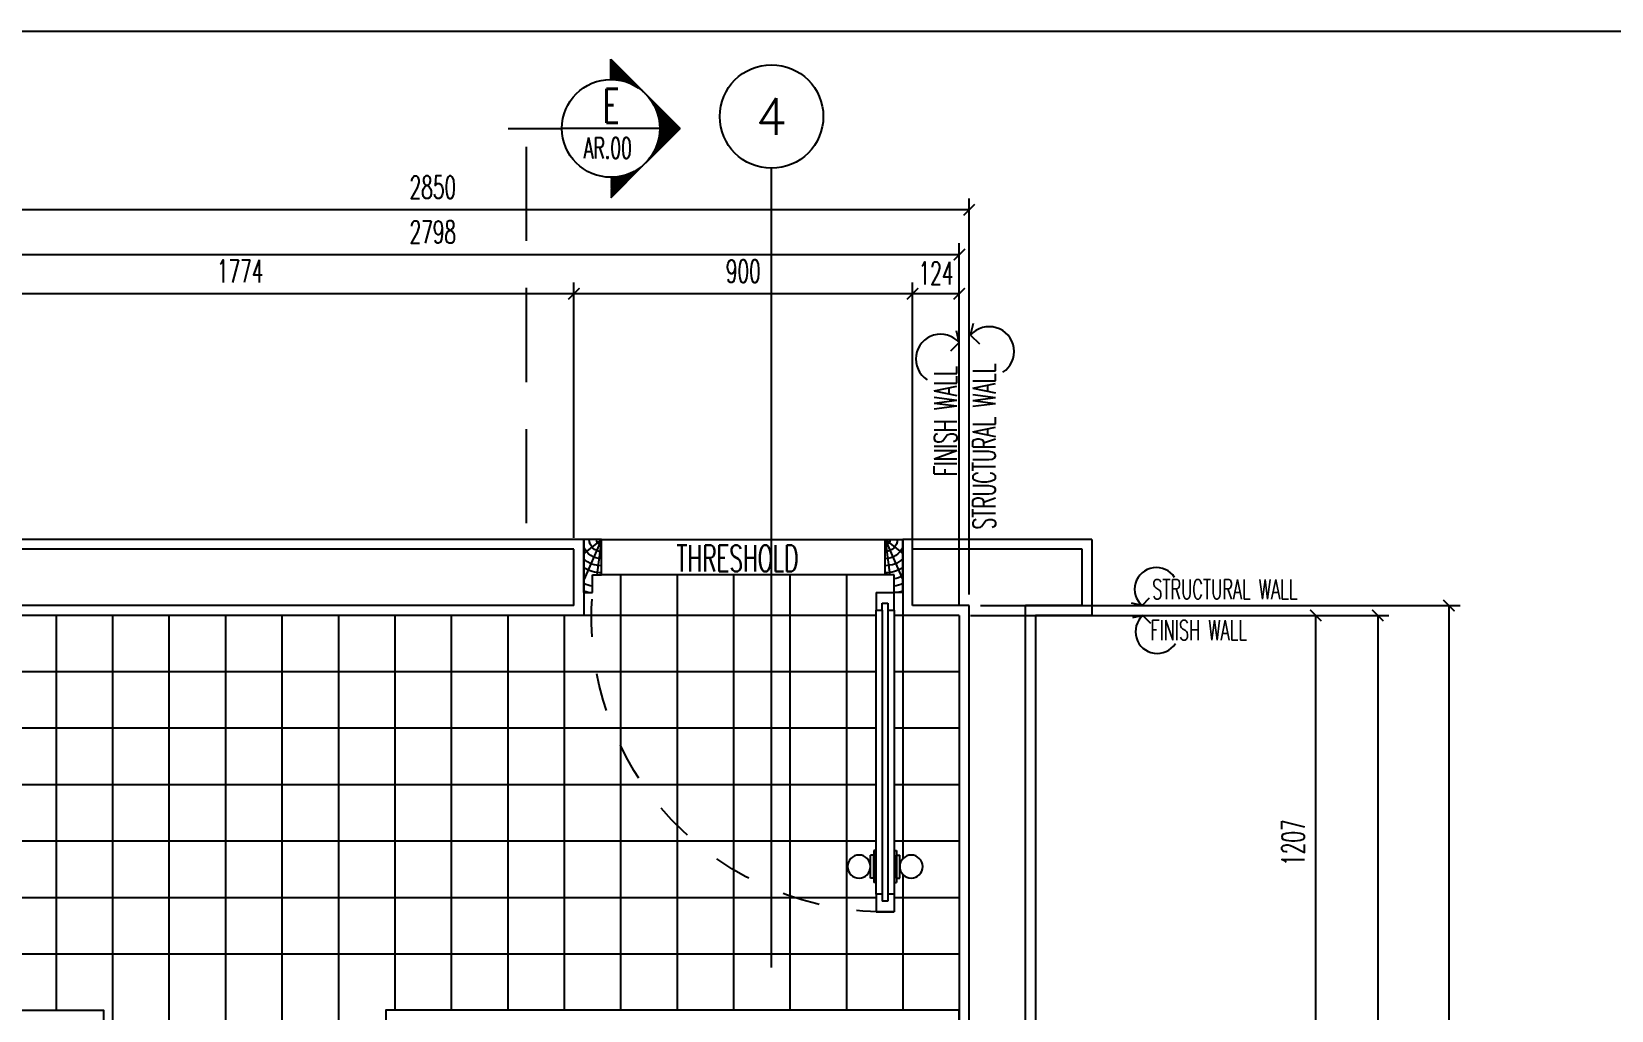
# Model space of a CAD drawing. Extents: x 417609.6 to 417638.5, y 43441 to 43460.9.
# Drawn here: x 417624.723 to 417628.92, y 43458.301 to 43460.902 of the extents above; entities that cross this region are included whole.
import ezdxf
from ezdxf.enums import TextEntityAlignment as Align

# ---------------------------------------------------------------- set-up
doc = ezdxf.new("R2010")
doc.units = 0
doc.header["$MEASUREMENT"] = 0
doc.header["$PDMODE"] = 3
doc.header["$PDSIZE"] = 0.1
doc.linetypes.add('CENTERX2', pattern=[4, 2.5, -0.5, 0.5, -0.5])
doc.linetypes.add('HIDDEN', pattern=[0.375, 0.25, -0.125])
doc.layers.get('0').update_dxf_attribs({"linetype": 'CONTINUOUS'})
doc.layers.get('DEFPOINTS').update_dxf_attribs({"linetype": 'CONTINUOUS'})
for name, color, linetype in [('2', 2, 'CONTINUOUS'), ('AX', 6, 'CONTINUOUS'), ('AX-CR', 2, 'CONTINUOUS'), ('AX-TXT', 4, 'CONTINUOUS'), ('AXES', 11, 'CENTERX2'), ('DIM', 4, 'CONTINUOUS'), ('DOOR', 4, 'CONTINUOUS'), ('ELEV-MARK', 6, 'CONTINUOUS'), ('Hatch', 11, 'CONTINUOUS'), ('PART', 9, 'CONTINUOUS'), ('Plaster', 7, 'CONTINUOUS'), ('Tile', 5, 'CONTINUOUS'), ('TITLE', 6, 'CONTINUOUS'), ('TXT', 2, 'CONTINUOUS'), ('WALL', 6, 'CONTINUOUS')]:
    doc.layers.add(name, color=color, linetype=linetype)
doc.styles.add('ROMANS', font='ROMANS.shx', dxfattribs={"width": 0.6})
doc.dimstyles.new('R50', dxfattribs={"dimscale": 0, "dimtxt": 0.06, "dimasz": 0.03, "dimexe": 0.03, "dimexo": 0.03, "dimgap": 0.03, "dimtad": 1, "dimdec": 0, "dimlfac": 1000, "dimzin": 13, "dimdsep": 46, "dimtxsty": 'ROMANS', "dimblk": 'ARCHTICK', "dimcen": 0.09, "dimclrd": 4, "dimclre": 4, "dimclrt": 2, "dimadec": 0, "dimazin": 0, "dimtfac": 1, "dimtdec": 0, "dimtofl": 0, "dimtmove": 2, "dimatfit": 3, "dimldrblk": 'CLOSEDBLANK', "dimfxl": 0, "dimtolj": 1, "dimtzin": 0, "dimarcsym": 0})

# ---------------------------------------------------------------- blocks, each defined once
blk = doc.blocks.new('DOOR90')
at = {"layer": 'DOOR', "color": 7, "linetype": 'ByBlock'}
for p, q in [((-150, 0), (0, 0)), ((-150, 0), (-150, -25)), ((0, -50), (-113.7, 0)), ((0, -50), (-40.1, 0)), ((0, -50), (0, 0)), ((-1000, -25), (-1050, -25)), ((-1050, -75), (-1050, -25)), ((-1050, -25), (-1050, -75)), ((-1000, -42), (-1020, -42)), ((-1020, -42), (-1020, -58)), ((-1000, -25), (-1000, -42)), ((-877.6, -17.8), (-967.6, -17.8)), ((-967.6, -25), (-967.6, -17.8)), ((-955, -8.8), (-890.2, -8.8)), ((-955, -17.8), (-955, -8.8)), ((-955, -17.8), (-890.2, -17.8)), ((-890.2, -17.8), (-890.2, -8.8)), ((-877.6, -25), (-877.6, -17.8)), ((-200, -25), (-150, -25)), ((-200, -42), (-200, -25)), ((-180, -42), (-200, -42)), ((-180, -58), (-180, -42)), ((-150, -25), (-100, -25)), ((-150, -75), (-150, -25)), ((-100, -25), (-100, -50)), ((0, -50), (-100, -36.6)), ((-1000, -75), (-1050, -75)), ((-1000, -58), (-1020, -58)), ((-1000, -58), (-1000, -75)), ((-967.6, -75), (-967.6, -82.2)), ((-877.6, -82.2), (-967.6, -82.2)), ((-955, -82.2), (-890.2, -82.2)), ((-955, -82.2), (-955, -91.2)), ((-890.2, -82.2), (-890.2, -91.2)), ((-877.6, -75), (-877.6, -82.2)), ((-200, -58), (-180, -58)), ((-200, -75), (-200, -58)), ((-150, -75), (-200, -75)), ((-100, -50), (0, -50)), ((-955, -91.2), (-890.2, -91.2)), ((-150, -875), (-100, -875)), ((-150, -900), (-150, -875)), ((0, -850), (-113.7, -900)), ((-100, -875), (-100, -850)), ((0, -850), (-100, -863.4)), ((-100, -850), (0, -850)), ((0, -850), (-40.1, -900)), ((0, -850), (0, -900)), ((-150, -900), (0, -900)), ((0, -900), (-150, -900))]:
    blk.add_line(p, q, dxfattribs=at)
at = {"layer": 'DOOR', "linetype": 'ByBlock'}
for p, q in [((-200, -25), (-1000, -25)), ((-200, -42), (-1000, -42)), ((-200, -58), (-1000, -58)), ((-1000, -75), (-200, -75))]:
    blk.add_line(p, q, dxfattribs=at)
at = {"layer": 'DOOR', "color": 7, "linetype": 'ByBlock'}
for centre in [(-922.6, 23.5), (-922.6, -123.5)]:
    blk.add_circle(centre, 32.4, dxfattribs=at)
for centre, radius, start, end in [((0, -50), 154.4, 161.1053, 166.2858), ((0, -50), 94.4, 148.0182, 180), ((0, -50), 134.4, 158.1598, 169.28), ((0, -50), 114.4, 154.0838, 167.3774), ((0, -50), 74.4, 137.7764, 180), ((0, -50), 54.4, 113.2074, 180), ((0, -50), 34.4, 90, 180), ((0, -50), 14.4, 90, 180), ((0, -850), 154.4, 193.7142, 198.8947), ((0, -850), 134.4, 190.72, 201.8402), ((0, -850), 94.4, 180, 211.9818), ((0, -850), 74.4, 180, 222.2236), ((0, -850), 54.4, 180, 246.7926), ((0, -850), 34.4, 180, 270), ((0, -850), 14.4, 180, 270)]:
    blk.add_arc(centre, radius, start, end, dxfattribs=at)
at = {"layer": 'DOOR', "linetype": 'HIDDEN', "ltscale": 0.5}
blk.add_arc((-222.2, -50), 828.2, 178.2701, 275.003, dxfattribs=at)
blk = doc.blocks.new('AXU')
at = {"layer": 'AX-CR'}
blk.add_circle((0, 350), 350, dxfattribs=at)
at = {"layer": 'AX-TXT', "style": 'ROMANS'}
blk.add_attdef('AX', text='', height=250, dxfattribs=at).set_placement((0, 350), align=Align.MIDDLE)
blk = doc.blocks.new('_ARCHTICK')
at = {"color": 0, "linetype": 'ByBlock', "const_width": 0.15}
blk.add_lwpolyline([(-0.5, -0.5), (0.5, 0.5)], dxfattribs=at)
blk = doc.blocks.new('*D75')
at = {"layer": 'DEFPOINTS', "color": 0}
for p in [(417627.1876, 43459.3504), (417628.1345, 43459.3504), (417627.4436, 43458.143)]:
    blk.add_point(p, dxfattribs=at)
at = {"layer": 'Hatch', "color": 4, "lineweight": -2}
for p, q in [((417627.2176, 43459.3504), (417628.1645, 43459.3504)), ((417628.1345, 43458.143), (417628.1345, 43459.3504)), ((417627.4736, 43458.143), (417628.1645, 43458.143))]:
    blk.add_line(p, q, dxfattribs=at)
at = {"layer": 'Hatch', "color": 4, "lineweight": -2, "xscale": 0.03, "yscale": 0.03, "zscale": 0.03}
for p, rotation in [((417628.1345, 43459.3504), 90), ((417628.1345, 43458.143), 270)]:
    blk.add_blockref('_ARCHTICK', p, dxfattribs=dict(at, rotation=rotation))
at = {"layer": 'Hatch', "color": 2, "insert": (417628.0745, 43458.7467), "char_height": 0.06, "attachment_point": 5, "rotation": 90, "style": 'ROMANS'}
blk.add_mtext('\\A1;1207', dxfattribs=at)
blk = doc.blocks.new('_ClosedBlank')
at = {"color": 0, "linetype": 'ByBlock', "lineweight": -2}
for p, q in [((-1, 0.17), (0, 0)), ((-1, 0.17), (-1, -0.17)), ((0, 0), (-1, -0.17))]:
    blk.add_line(p, q, dxfattribs=at)
blk = doc.blocks.new('*D76')
at = {"layer": 'DEFPOINTS', "color": 0}
for p in [(417627.1876, 43459.3504), (417627.1876, 43455.9024), (417628.2992, 43455.9024)]:
    blk.add_point(p, dxfattribs=at)
at = {"layer": 'Hatch', "color": 4, "lineweight": -2}
for p, q in [((417627.2176, 43459.3504), (417628.3292, 43459.3504)), ((417628.2992, 43459.3504), (417628.2992, 43455.9024)), ((417627.2176, 43455.9024), (417628.3292, 43455.9024))]:
    blk.add_line(p, q, dxfattribs=at)
at = {"layer": 'Hatch', "color": 4, "lineweight": -2, "xscale": 0.03, "yscale": 0.03, "zscale": 0.03}
for p, rotation in [((417628.2992, 43459.3504), 90), ((417628.2992, 43455.9024), 270)]:
    blk.add_blockref('_ARCHTICK', p, dxfattribs=dict(at, rotation=rotation))
at = {"layer": 'Hatch', "color": 2, "insert": (417628.2392, 43457.6264), "char_height": 0.06, "attachment_point": 5, "rotation": 90, "style": 'ROMANS'}
blk.add_mtext('\\A1;3448', dxfattribs=at)
blk = doc.blocks.new('*D77')
at = {"layer": 'DEFPOINTS', "color": 0}
for p in [(417627.2136, 43459.3764), (417627.2136, 43455.8764), (417628.4883, 43455.8764)]:
    blk.add_point(p, dxfattribs=at)
at = {"layer": 'Hatch', "color": 4, "lineweight": -2}
for p, q in [((417627.2436, 43459.3764), (417628.5183, 43459.3764)), ((417628.4883, 43459.3764), (417628.4883, 43455.8764)), ((417627.2436, 43455.8764), (417628.5183, 43455.8764))]:
    blk.add_line(p, q, dxfattribs=at)
at = {"layer": 'Hatch', "color": 4, "lineweight": -2, "xscale": 0.03, "yscale": 0.03, "zscale": 0.03}
for p, rotation in [((417628.4883, 43459.3764), 90), ((417628.4883, 43455.8764), 270)]:
    blk.add_blockref('_ARCHTICK', p, dxfattribs=dict(at, rotation=rotation))
at = {"layer": 'Hatch', "color": 2, "insert": (417628.4283, 43457.6264), "char_height": 0.06, "attachment_point": 5, "rotation": 90, "style": 'ROMANS'}
blk.add_mtext('\\A1;3500', dxfattribs=at)
blk = doc.blocks.new('*D90')
at = {"layer": 'DEFPOINTS', "color": 0}
for p in [(417627.0636, 43460.205), (417627.0636, 43459.3764), (417627.1876, 43459.3504)]:
    blk.add_point(p, dxfattribs=at)
at = {"layer": 'Hatch', "color": 4, "lineweight": -2}
for p, q in [((417627.0636, 43459.4064), (417627.0636, 43460.235)), ((417627.1876, 43459.3804), (417627.1876, 43460.235)), ((417627.1876, 43460.205), (417627.0636, 43460.205))]:
    blk.add_line(p, q, dxfattribs=at)
at = {"layer": 'Hatch', "color": 4, "lineweight": -2, "xscale": 0.03, "yscale": 0.03, "zscale": 0.03, "rotation": 180}
blk.add_blockref('_ARCHTICK', (417627.0636, 43460.205), dxfattribs=at)
at = {"layer": 'Hatch', "color": 4, "lineweight": -2, "xscale": 0.03, "yscale": 0.03, "zscale": 0.03}
blk.add_blockref('_ARCHTICK', (417627.1876, 43460.205), dxfattribs=at)
at = {"layer": 'Hatch', "color": 2, "insert": (417627.1256, 43460.2599), "char_height": 0.06, "attachment_point": 5, "style": 'ROMANS'}
blk.add_mtext('\\A1;124', dxfattribs=at)
blk = doc.blocks.new('*D91')
at = {"layer": 'DEFPOINTS', "color": 0}
for p in [(417626.1636, 43460.205), (417626.1636, 43459.5264), (417627.0636, 43459.3764)]:
    blk.add_point(p, dxfattribs=at)
at = {"layer": 'Hatch', "color": 4, "lineweight": -2}
for p, q in [((417626.1636, 43459.5564), (417626.1636, 43460.235)), ((417627.0636, 43459.4064), (417627.0636, 43460.235)), ((417627.0636, 43460.205), (417626.1636, 43460.205))]:
    blk.add_line(p, q, dxfattribs=at)
at = {"layer": 'Hatch', "color": 4, "lineweight": -2, "xscale": 0.03, "yscale": 0.03, "zscale": 0.03, "rotation": 180}
blk.add_blockref('_ARCHTICK', (417626.1636, 43460.205), dxfattribs=at)
at = {"layer": 'Hatch', "color": 4, "lineweight": -2, "xscale": 0.03, "yscale": 0.03, "zscale": 0.03}
blk.add_blockref('_ARCHTICK', (417627.0636, 43460.205), dxfattribs=at)
at = {"layer": 'Hatch', "color": 2, "insert": (417626.6136, 43460.265), "char_height": 0.06, "attachment_point": 5, "style": 'ROMANS'}
blk.add_mtext('\\A1;900', dxfattribs=at)
blk = doc.blocks.new('*D92')
at = {"layer": 'DEFPOINTS', "color": 0}
for p in [(417624.3896, 43460.205), (417626.1636, 43459.5264), (417624.3896, 43459.3504)]:
    blk.add_point(p, dxfattribs=at)
at = {"layer": 'Hatch', "color": 4, "lineweight": -2}
for p, q in [((417624.3896, 43459.3804), (417624.3896, 43460.235)), ((417626.1636, 43459.5564), (417626.1636, 43460.235)), ((417626.1636, 43460.205), (417624.3896, 43460.205))]:
    blk.add_line(p, q, dxfattribs=at)
at = {"layer": 'Hatch', "color": 4, "lineweight": -2, "xscale": 0.03, "yscale": 0.03, "zscale": 0.03, "rotation": 180}
blk.add_blockref('_ARCHTICK', (417624.3896, 43460.205), dxfattribs=at)
at = {"layer": 'Hatch', "color": 4, "lineweight": -2, "xscale": 0.03, "yscale": 0.03, "zscale": 0.03}
blk.add_blockref('_ARCHTICK', (417626.1636, 43460.205), dxfattribs=at)
at = {"layer": 'Hatch', "color": 2, "insert": (417625.2766, 43460.265), "char_height": 0.06, "attachment_point": 5, "style": 'ROMANS'}
blk.add_mtext('\\A1;1774', dxfattribs=at)
blk = doc.blocks.new('*D93')
at = {"layer": 'DEFPOINTS', "color": 0}
for p in [(417627.1876, 43460.3091), (417624.3896, 43459.3504), (417627.1876, 43459.3504)]:
    blk.add_point(p, dxfattribs=at)
at = {"layer": 'Hatch', "color": 4, "lineweight": -2}
for p, q in [((417624.3896, 43459.3804), (417624.3896, 43460.3391)), ((417624.3896, 43460.3091), (417627.1876, 43460.3091)), ((417627.1876, 43459.3804), (417627.1876, 43460.3391))]:
    blk.add_line(p, q, dxfattribs=at)
at = {"layer": 'Hatch', "color": 4, "lineweight": -2, "xscale": 0.03, "yscale": 0.03, "zscale": 0.03, "rotation": 180}
blk.add_blockref('_ARCHTICK', (417624.3896, 43460.3091), dxfattribs=at)
at = {"layer": 'Hatch', "color": 4, "lineweight": -2, "xscale": 0.03, "yscale": 0.03, "zscale": 0.03}
blk.add_blockref('_ARCHTICK', (417627.1876, 43460.3091), dxfattribs=at)
at = {"layer": 'Hatch', "color": 2, "insert": (417625.7886, 43460.3691), "char_height": 0.06, "attachment_point": 5, "style": 'ROMANS'}
blk.add_mtext('\\A1;2798', dxfattribs=at)
blk = doc.blocks.new('*D94')
at = {"layer": 'DEFPOINTS', "color": 0}
for p in [(417624.3636, 43460.4281), (417624.3636, 43459.3764), (417627.2136, 43459.3764)]:
    blk.add_point(p, dxfattribs=at)
at = {"layer": 'Hatch', "color": 4, "lineweight": -2}
for p, q in [((417624.3636, 43459.4064), (417624.3636, 43460.4581)), ((417627.2136, 43459.4064), (417627.2136, 43460.4581)), ((417627.2136, 43460.4281), (417624.3636, 43460.4281))]:
    blk.add_line(p, q, dxfattribs=at)
at = {"layer": 'Hatch', "color": 4, "lineweight": -2, "xscale": 0.03, "yscale": 0.03, "zscale": 0.03, "rotation": 180}
blk.add_blockref('_ARCHTICK', (417624.3636, 43460.4281), dxfattribs=at)
at = {"layer": 'Hatch', "color": 4, "lineweight": -2, "xscale": 0.03, "yscale": 0.03, "zscale": 0.03}
blk.add_blockref('_ARCHTICK', (417627.2136, 43460.4281), dxfattribs=at)
at = {"layer": 'Hatch', "color": 2, "insert": (417625.7886, 43460.4881), "char_height": 0.06, "attachment_point": 5, "style": 'ROMANS'}
blk.add_mtext('\\A1;2850', dxfattribs=at)
blk = doc.blocks.new('*X37')
at = {"color": 0}
for p, q in [((14608, 7877), (14819, 8088)), ((14625, 7890), (14821, 8086)), ((14637, 7899), (14823, 8084)), ((14647, 7905), (14825, 8082)), ((14656, 7910), (14826, 8081)), ((14664, 7915), (14828, 8079)), ((14671, 7919), (14830, 8077)), ((14678, 7922), (14832, 8075)), ((14685, 7925), (14833, 8073)), ((14691, 7928), (14835, 8072)), ((14697, 7930), (14837, 8070)), ((14703, 7933), (14839, 8068)), ((14709, 7935), (14841, 8066)), ((14714, 7937), (14842, 8065)), ((14719, 7938), (14844, 8063)), ((14725, 7940), (14846, 8061)), ((14730, 7941), (14848, 8059)), ((14734, 7943), (14849, 8058)), ((14739, 7944), (14851, 8056)), ((14744, 7945), (14853, 8054)), ((14749, 7946), (14855, 8052)), ((14753, 7947), (14856, 8051)), ((14757, 7948), (14858, 8049)), ((14762, 7949), (14860, 8047)), ((14766, 7950), (14862, 8045)), ((14770, 7950), (14863, 8043)), ((14774, 7951), (14865, 8042)), ((14778, 7951), (14867, 8040)), ((14782, 7952), (14869, 8038)), ((14786, 7952), (14871, 8036)), ((14790, 7953), (14872, 8035)), ((14794, 7953), (14874, 8033)), ((14798, 7953), (14876, 8031)), ((14802, 7953), (14878, 8029)), ((14805, 7954), (14879, 8028)), ((14809, 7954), (14881, 8026)), ((14813, 7954), (14883, 8024)), ((14816, 7954), (14885, 8022)), ((14820, 7954), (14886, 8020)), ((14823, 7954), (14888, 8019)), ((14827, 7954), (14890, 8017)), ((14830, 7954), (14892, 8015)), ((14834, 7953), (14894, 8013)), ((14837, 7953), (14895, 8012)), ((14840, 7953), (14897, 8010)), ((14844, 7953), (14899, 8008)), ((14847, 7953), (14901, 8006)), ((14850, 7952), (14902, 8005)), ((14853, 7952), (14904, 8003)), ((14856, 7952), (14906, 8001)), ((14860, 7951), (14908, 7999)), ((14863, 7951), (14909, 7997)), ((14866, 7950), (14911, 7996)), ((14869, 7950), (14913, 7994)), ((14872, 7949), (14915, 7992)), ((14875, 7949), (14917, 7990)), ((14878, 7948), (14918, 7989)), ((14881, 7948), (14920, 7987)), ((14884, 7947), (14922, 7985)), ((14887, 7947), (14924, 7983)), ((14890, 7946), (14925, 7982)), ((14893, 7945), (14927, 7980)), ((14895, 7945), (14929, 7978)), ((14898, 7944), (14931, 7976)), ((14901, 7943), (14932, 7974)), ((14904, 7942), (14934, 7973)), ((14907, 7942), (14936, 7971)), ((14909, 7941), (14938, 7969)), ((14912, 7940), (14939, 7967)), ((14915, 7939), (14941, 7966)), ((14917, 7938), (14943, 7964)), ((14920, 7937), (14945, 7962)), ((14923, 7937), (14947, 7960)), ((14925, 7936), (14948, 7959)), ((14928, 7935), (14950, 7957)), ((14931, 7934), (14952, 7955)), ((14933, 7933), (14954, 7953)), ((14936, 7932), (14955, 7952)), ((14938, 7931), (14957, 7950)), ((14941, 7930), (14959, 7948)), ((14943, 7929), (14961, 7946)), ((14946, 7928), (14962, 7944)), ((14948, 7927), (14964, 7943)), ((14951, 7926), (14966, 7941)), ((14953, 7925), (14968, 7939)), ((14956, 7923), (14970, 7937)), ((14958, 7922), (14971, 7936)), ((14960, 7921), (14973, 7934)), ((14963, 7920), (14975, 7932)), ((14965, 7919), (14977, 7930)), ((14967, 7918), (14978, 7929)), ((14970, 7916), (14980, 7927)), ((14972, 7915), (14982, 7925)), ((14974, 7914), (14984, 7923)), ((14977, 7913), (14985, 7921)), ((14979, 7911), (14987, 7920)), ((14981, 7910), (14989, 7918)), ((14983, 7909), (14991, 7916)), ((14986, 7908), (14993, 7914)), ((14988, 7906), (14994, 7913)), ((14990, 7905), (14996, 7911)), ((14992, 7903), (14998, 7909)), ((14994, 7902), (15000, 7907)), ((14997, 7901), (15001, 7906)), ((14999, 7899), (15003, 7904)), ((15001, 7898), (15005, 7902)), ((15003, 7896), (15007, 7900)), ((15005, 7895), (15008, 7898)), ((15007, 7894), (15010, 7897)), ((15009, 7892), (15012, 7895)), ((15011, 7891), (15014, 7893)), ((15013, 7889), (15016, 7891)), ((15015, 7888), (15017, 7890)), ((15017, 7886), (15019, 7888)), ((15019, 7884), (15021, 7886)), ((15021, 7883), (15023, 7884)), ((15023, 7881), (15024, 7883)), ((15025, 7880), (15026, 7881)), ((15027, 7878), (15028, 7879)), ((15029, 7877), (15030, 7877)), ((15031, 7875), (15031, 7875)), ((15033, 7873), (15033, 7874)), ((15035, 7872), (15035, 7872)), ((14360, 7629), (14571, 7839)), ((14364, 7629), (14557, 7822)), ((14368, 7629), (14549, 7810)), ((14371, 7629), (14542, 7800)), ((14375, 7629), (14537, 7791)), ((14378, 7629), (14533, 7783)), ((14382, 7629), (14529, 7776)), ((14385, 7629), (14525, 7769)), ((15036, 7870), (15037, 7870)), ((15038, 7868), (15038, 7868)), ((15040, 7867), (15040, 7867)), ((15042, 7865), (15042, 7865)), ((15044, 7863), (15044, 7863)), ((15046, 7861), (15046, 7861)), ((15047, 7860), (15047, 7860)), ((15051, 7856), (15051, 7856)), ((15053, 7854), (15053, 7854)), ((15054, 7852), (15054, 7853)), ((15056, 7851), (15056, 7851)), ((15058, 7849), (15058, 7849)), ((15059, 7847), (15060, 7847)), ((15061, 7845), (15061, 7845)), ((15063, 7843), (15063, 7844)), ((15064, 7841), (15065, 7842)), ((15066, 7839), (15067, 7840)), ((15068, 7837), (15069, 7838)), ((15069, 7836), (15070, 7837)), ((15071, 7834), (15072, 7835)), ((15072, 7832), (15074, 7833)), ((15074, 7830), (15076, 7831)), ((15076, 7828), (15077, 7830)), ((15077, 7826), (15079, 7828)), ((15079, 7824), (15081, 7826)), ((15080, 7822), (15083, 7824)), ((15082, 7820), (15084, 7822)), ((15083, 7818), (15086, 7821)), ((15085, 7815), (15088, 7819)), ((15086, 7813), (15090, 7817)), ((15087, 7811), (15092, 7815)), ((15089, 7809), (15093, 7814)), ((15090, 7807), (15095, 7812)), ((15092, 7805), (15097, 7810)), ((15093, 7803), (15099, 7808)), ((15094, 7801), (15100, 7807)), ((15096, 7798), (15102, 7805)), ((15097, 7796), (15104, 7803)), ((15098, 7794), (15106, 7801)), ((15100, 7792), (15107, 7799)), ((15101, 7790), (15109, 7798)), ((15102, 7787), (15111, 7796)), ((15104, 7785), (15113, 7794)), ((15105, 7783), (15115, 7792)), ((15106, 7780), (15116, 7791)), ((15107, 7778), (15118, 7789)), ((15108, 7776), (15120, 7787)), ((15110, 7773), (15122, 7785)), ((15111, 7771), (15123, 7784)), ((15112, 7769), (15125, 7782)), ((15113, 7766), (15127, 7780)), ((15114, 7764), (15129, 7778)), ((15115, 7761), (15130, 7777)), ((15116, 7759), (15132, 7775)), ((15117, 7756), (15134, 7773)), ((15118, 7754), (15136, 7771)), ((15119, 7751), (15137, 7769)), ((15121, 7749), (15139, 7768)), ((15122, 7746), (15141, 7766)), ((14389, 7629), (14522, 7762)), ((14392, 7629), (14519, 7756)), ((14396, 7629), (14517, 7750)), ((14399, 7629), (14515, 7744)), ((14403, 7629), (14513, 7739)), ((14406, 7629), (14511, 7733)), ((14410, 7629), (14509, 7728)), ((14413, 7629), (14507, 7723)), ((14417, 7629), (14506, 7718)), ((14421, 7629), (14505, 7713)), ((14424, 7629), (14503, 7708)), ((14428, 7629), (14502, 7703)), ((14431, 7629), (14501, 7699)), ((14435, 7629), (14500, 7694)), ((14438, 7629), (14499, 7690)), ((14442, 7629), (14499, 7686)), ((14445, 7629), (14498, 7681)), ((14449, 7629), (14497, 7677)), ((14452, 7629), (14497, 7673)), ((14456, 7629), (14496, 7669)), ((14459, 7629), (14496, 7665)), ((14463, 7629), (14495, 7661)), ((15122, 7744), (15143, 7764)), ((15123, 7741), (15145, 7762)), ((15124, 7739), (15146, 7761)), ((15125, 7736), (15148, 7759)), ((15126, 7733), (15150, 7757)), ((15127, 7731), (15152, 7755)), ((15128, 7728), (15153, 7754)), ((15129, 7725), (15155, 7752)), ((15130, 7723), (15157, 7750)), ((15130, 7720), (15159, 7748)), ((15131, 7717), (15160, 7746)), ((15132, 7714), (15162, 7745)), ((15133, 7712), (15164, 7743)), ((15133, 7709), (15166, 7741)), ((15134, 7706), (15168, 7739)), ((15135, 7703), (15169, 7738)), ((15136, 7700), (15171, 7736)), ((15136, 7697), (15173, 7734)), ((15137, 7695), (15175, 7732)), ((15137, 7692), (15176, 7731)), ((15138, 7689), (15178, 7729)), ((15139, 7686), (15180, 7727)), ((15139, 7683), (15182, 7725)), ((15140, 7680), (15183, 7723)), ((15140, 7676), (15185, 7722)), ((15140, 7673), (15187, 7720)), ((15141, 7670), (15189, 7718)), ((15141, 7667), (15191, 7716)), ((15142, 7664), (15192, 7715)), ((15142, 7661), (15194, 7713)), ((15142, 7658), (15196, 7711)), ((15143, 7654), (15198, 7709)), ((15143, 7651), (15199, 7708)), ((15143, 7648), (15201, 7706)), ((15143, 7644), (15203, 7704)), ((15143, 7641), (15205, 7702)), ((15143, 7637), (15206, 7700)), ((15143, 7634), (15208, 7699)), ((15144, 7631), (15210, 7697)), ((15145, 7629), (15212, 7695)), ((15149, 7629), (15214, 7693)), ((15152, 7629), (15215, 7692)), ((15156, 7629), (15217, 7690)), ((15159, 7629), (15219, 7688)), ((15163, 7629), (15221, 7686)), ((15167, 7629), (15222, 7685)), ((15170, 7629), (15224, 7683)), ((15174, 7629), (15226, 7681)), ((15177, 7629), (15228, 7679)), ((15181, 7629), (15229, 7678)), ((15184, 7629), (15231, 7676)), ((15188, 7629), (15233, 7674)), ((15191, 7629), (15235, 7672)), ((15195, 7629), (15236, 7670)), ((15198, 7629), (15238, 7669)), ((15202, 7629), (15240, 7667)), ((15205, 7629), (15242, 7665)), ((15209, 7629), (15244, 7663)), ((15212, 7629), (15245, 7662)), ((14466, 7629), (14495, 7657)), ((14470, 7629), (14494, 7653)), ((14474, 7629), (14494, 7649)), ((14477, 7629), (14494, 7646)), ((14481, 7629), (14494, 7642)), ((14484, 7629), (14494, 7638)), ((14488, 7629), (14494, 7635)), ((14491, 7629), (14494, 7631)), ((15216, 7629), (15247, 7660)), ((15220, 7629), (15249, 7658)), ((15223, 7629), (15251, 7656)), ((15227, 7629), (15252, 7655)), ((15230, 7629), (15254, 7653)), ((15234, 7629), (15256, 7651)), ((15237, 7629), (15258, 7649)), ((15241, 7629), (15259, 7647)), ((15244, 7629), (15261, 7646)), ((15248, 7629), (15263, 7644)), ((15251, 7629), (15265, 7642)), ((15255, 7629), (15267, 7640)), ((15258, 7629), (15268, 7639)), ((15262, 7629), (15270, 7637)), ((15266, 7629), (15272, 7635)), ((15269, 7629), (15274, 7633)), ((15273, 7629), (15275, 7632)), ((15276, 7629), (15277, 7630))]:
    blk.add_line(p, q, dxfattribs=at)
blk = doc.blocks.new('STTRUC.WALL')
at = {"layer": 'DIM'}
blk.add_arc((-0.0435, -0.0496), 0.066, 213.1771, 48.7793, dxfattribs=at)
at = {"layer": 'WALL'}
for q in [(-0.0228, -0.0234), (0.0318, -0.0075)]:
    blk.add_line((0, 0), q, dxfattribs=at)
at = {"layer": 'TXT', "style": 'ROMANS', "width": 0.6}
blk.add_text('STRUCTURAL WALL', height=0.06, dxfattribs=at).set_placement((-0.516, -0.066))
blk = doc.blocks.new('FINISH.WALL')
at = {"layer": 'DIM'}
blk.add_arc((-0.0435, 0.0496), 0.066, 311.2207, 146.8229, dxfattribs=at)
at = {"layer": 'WALL'}
for q in [(-0.0228, 0.0234), (0.0318, 0.0075)]:
    blk.add_line((0, 0), q, dxfattribs=at)
at = {"layer": 'TXT', "style": 'ROMANS', "width": 0.6}
blk.add_text('FINISH WALL', height=0.06, dxfattribs=at).set_placement((-0.3548, 0.0066))
blk = doc.blocks.new('STRUC.W')
at = {"layer": 'DIM'}
blk.add_arc((0.0435, 0.0496), 0.066, 33.1771, 228.7793, dxfattribs=at)
at = {"layer": 'WALL'}
for q in [(-0.0318, 0.0075), (0.0228, 0.0234)]:
    blk.add_line((0, 0), q, dxfattribs=at)
at = {"layer": 'TXT', "style": 'ROMANS', "width": 0.6}
blk.add_text('STRUCTURAL WALL', height=0.06, dxfattribs=at).set_placement((0.0308, 0.0198))
blk = doc.blocks.new('FINISH.W')
at = {"layer": 'DIM'}
blk.add_arc((0.0435, -0.0496), 0.066, 131.2207, 326.8229, dxfattribs=at)
at = {"layer": 'WALL'}
for q in [(-0.0318, -0.0075), (0.0228, -0.0234)]:
    blk.add_line((0, 0), q, dxfattribs=at)
at = {"layer": 'TXT', "style": 'ROMANS', "width": 0.6}
blk.add_text('FINISH WALL', height=0.06, dxfattribs=at).set_placement((0.0232, -0.0748))

msp = doc.modelspace()

# ---------------------------------------------------------------- linework, layer by layer
at = {"layer": '2'}
for p, q in [((417626.2367, 43459.5524), (417626.9905, 43459.5524)), ((417626.9905, 43459.4582), (417626.2367, 43459.4582))]:
    msp.add_line(p, q, dxfattribs=at)
at = {"layer": 'AXES'}
msp.add_line((417626.6886, 43454.4152), (417626.6886, 43460.5385), dxfattribs=at)
at = {"layer": 'ELEV-MARK', "color": 6}
for p, q in [((417626.2618, 43460.8284), (417626.4456, 43460.6445)), ((417626.2618, 43460.7745), (417626.2618, 43460.8284)), ((417626.3918, 43460.6445), (417626.1318, 43460.6445)), ((417626.2618, 43460.4607), (417626.4456, 43460.6445))]:
    msp.add_line(p, q, dxfattribs=at)
at = {"layer": 'ELEV-MARK', "color": 6, "linetype": 'HIDDEN'}
for p, q in [((417626.0372, 43459.5954), (417626.0372, 43460.713)), ((417625.9884, 43460.6445), (417626.1318, 43460.6445))]:
    msp.add_line(p, q, dxfattribs=at)
at = {"layer": 'ELEV-MARK', "color": 6}
msp.add_circle((417626.2618, 43460.6445), 0.13, dxfattribs=at)
at = {"layer": 'PART'}
for p, q in [((417624.9136, 43458.3014), (417624.9136, 43458.2514)), ((417625.6636, 43458.3014), (417625.6636, 43457.8514))]:
    msp.add_line(p, q, dxfattribs=at)
for points in [[(417624.3896, 43458.3014), (417624.9136, 43458.3014), (417624.9136, 43458.2514), (417624.3896, 43458.2514)], [(417625.6636, 43457.8514), (417625.7136, 43457.8514), (417625.7136, 43458.2524), (417627.1876, 43458.2524), (417627.1876, 43458.3014), (417625.6636, 43458.3014)]]:
    msp.add_lwpolyline(points, close=True, dxfattribs=at)
at = {"layer": 'Plaster'}
for p, q in [((417626.1896, 43459.5524), (417624.1876, 43459.5524)), ((417626.1896, 43459.5524), (417626.1896, 43459.3504)), ((417627.5396, 43459.5524), (417627.0376, 43459.5524)), ((417627.0376, 43459.5524), (417627.0376, 43459.3504)), ((417627.5396, 43459.5524), (417627.5396, 43459.3504)), ((417626.1896, 43459.3504), (417624.3896, 43459.3504)), ((417627.0376, 43459.3504), (417627.014, 43459.3504)), ((417627.1876, 43459.3504), (417627.0376, 43459.3504)), ((417627.1876, 43459.3504), (417627.1876, 43455.9024)), ((417627.5396, 43459.3504), (417627.3896, 43459.3504)), ((417627.3896, 43459.3504), (417627.3896, 43455.9024))]:
    msp.add_line(p, q, dxfattribs=at)
at = {"layer": 'Tile'}
for p, q in [((417626.2876, 43459.4582), (417626.2876, 43458.3014)), ((417626.4376, 43459.4582), (417626.4376, 43458.3014)), ((417626.5876, 43459.4582), (417626.5876, 43458.3014)), ((417626.7376, 43459.4582), (417626.7376, 43458.3014)), ((417626.8876, 43459.4582), (417626.8876, 43458.3014)), ((417624.7876, 43459.3504), (417624.7876, 43458.3014)), ((417624.9376, 43459.3504), (417624.9376, 43458.0004)), ((417625.0876, 43459.3504), (417625.0876, 43455.9024)), ((417625.2376, 43459.3504), (417625.2376, 43455.9024)), ((417625.3876, 43459.3504), (417625.3876, 43455.9024)), ((417625.5376, 43459.3504), (417625.5376, 43455.9024)), ((417625.6876, 43459.3504), (417625.6876, 43458.3014)), ((417625.8376, 43459.3504), (417625.8376, 43458.3014)), ((417625.9876, 43459.3504), (417625.9876, 43458.3014)), ((417626.1376, 43459.3504), (417626.1376, 43458.3014)), ((417626.9669, 43459.3504), (417626.1896, 43459.3504)), ((417627.0376, 43459.3504), (417627.0376, 43458.7041)), ((417626.9669, 43459.2004), (417624.3896, 43459.2004)), ((417627.1876, 43459.2004), (417627.014, 43459.2004)), ((417626.9669, 43459.0504), (417624.3896, 43459.0504)), ((417627.1876, 43459.0504), (417627.014, 43459.0504)), ((417626.9669, 43458.9004), (417624.3896, 43458.9004)), ((417627.1876, 43458.9004), (417627.014, 43458.9004)), ((417626.9669, 43458.7504), (417624.3896, 43458.7504)), ((417627.1876, 43458.7504), (417627.014, 43458.7504)), ((417627.0376, 43458.6621), (417627.0376, 43458.3014)), ((417626.9669, 43458.6004), (417624.3896, 43458.6004)), ((417627.1876, 43458.6004), (417627.014, 43458.6004)), ((417627.1876, 43458.4504), (417624.3896, 43458.4504))]:
    msp.add_line(p, q, dxfattribs=at)
at = {"layer": 'TITLE'}
msp.add_line((417637.9386, 43460.9016), (417609.6136, 43460.9016), dxfattribs=at)
at = {"layer": 'WALL'}
for p, q in [((417626.1636, 43459.5264), (417624.2136, 43459.5264)), ((417626.1636, 43459.3764), (417626.1636, 43459.5264)), ((417627.5136, 43459.5264), (417627.0636, 43459.5264)), ((417627.0636, 43459.3764), (417627.0636, 43459.5264)), ((417627.5136, 43459.3764), (417627.5136, 43459.5264)), ((417626.1636, 43459.3764), (417624.3636, 43459.3764)), ((417627.2136, 43459.3764), (417627.0636, 43459.3764)), ((417627.2136, 43455.8764), (417627.2136, 43459.3764)), ((417627.3636, 43455.8764), (417627.3636, 43459.3764)), ((417627.5136, 43459.3764), (417627.3636, 43459.3764)), ((417627.5136, 43459.3764), (417627.3636, 43459.3764))]:
    msp.add_line(p, q, dxfattribs=at)

# ---------------------------------------------------------------- block references
at = {"layer": 'AX', "xscale": 0.0003928571428904044, "yscale": 0.0003928571200231101, "zscale": 0.0003928571242306922}
msp.add_blockref('AXU', (417626.6886, 43460.5385), dxfattribs=at).add_auto_attribs({'AX': '4'})
at = {"layer": 'DOOR', "color": 0, "xscale": -0.0009422222115487481, "yscale": 0.0009422222115487481, "zscale": 0.0009422222216401456, "rotation": 270}
msp.add_blockref('DOOR90', (417627.0376, 43459.5524), dxfattribs=at)
at = {"layer": 'ELEV-MARK', "color": 11, "xscale": -0.0003999999971711077, "yscale": 0.0003999999971711077, "zscale": 0.0004, "rotation": 270}
msp.add_blockref('*X37', (417623.2105, 43454.7168), dxfattribs=at)
at = {"layer": 'WALL', "extrusion": (0, 0, -1), "xscale": -1, "zscale": -1, "rotation": 270}
for name, p in [('FINISH.WALL', (-417627.1876, 43460.0751)), ('STTRUC.WALL', (-417627.2176, 43460.0951))]:
    msp.add_blockref(name, p, dxfattribs=at)
at = {"layer": 'WALL', "xscale": 0.874999999996362, "yscale": 0.874999999996362, "zscale": 0.875}
for name, p in [('STRUC.W', (417627.6732, 43459.3764)), ('FINISH.W', (417627.6753, 43459.3504))]:
    msp.add_blockref(name, p, dxfattribs=at)

# ---------------------------------------------------------------- texts
at = {"layer": 'ELEV-MARK', "color": 6, "style": 'ROMANS', "width": 0.6}
msp.add_attdef('E', text='1', height=0.09, dxfattribs=at).set_placement((417626.2627, 43460.7043), align=Align.MIDDLE)
at = {"layer": 'ELEV-MARK', "color": 2, "style": 'ROMANS', "width": 0.6}
msp.add_attdef('AR.00', text='S-00', height=0.056, dxfattribs=at).set_placement((417626.2535, 43460.5923), align=Align.MIDDLE)
at = {"layer": 'TXT', "style": 'ROMANS', "width": 0.6}
msp.add_text('THRESHOLD', height=0.07, dxfattribs=at).set_placement((417626.4363, 43459.467))

# ---------------------------------------------------------------- dimensions: what is measured, and where the dimension line sits
at = {"layer": 'Hatch'}
for base, p1, p2, picture, middle in [((417624.3636, 43460.4281), (417627.2136, 43459.3764), (417624.3636, 43459.3764), '*D94', (417625.7886, 43460.4881)), ((417627.1876, 43460.3091), (417624.3896, 43459.3504), (417627.1876, 43459.3504), '*D93', (417625.7886, 43460.3691)), ((417624.3896, 43460.205), (417626.1636, 43459.5264), (417624.3896, 43459.3504), '*D92', (417625.2766, 43460.265)), ((417626.1636, 43460.205), (417627.0636, 43459.3764), (417626.1636, 43459.5264), '*D91', (417626.6136, 43460.265))]:
    dim = msp.add_linear_dim(base=base, p1=p1, p2=p2, dimstyle='R50', override={"dimscale": 1}, dxfattribs=at)
    dim.commit()
    dim.dimension.update_dxf_attribs({"geometry": picture, "text_midpoint": middle})
dim = msp.add_linear_dim(base=(417627.0636, 43460.205), p1=(417627.1876, 43459.3504), p2=(417627.0636, 43459.3764), dimstyle='R50', override={"dimscale": 1}, dxfattribs=at)
dim.commit()
dim.dimension.update_dxf_attribs({"geometry": '*D90', "text_midpoint": (417627.1256, 43460.2599), "dimtype": 128})
for base, p1, p2, picture, middle in [((417628.4883, 43455.8764), (417627.2136, 43459.3764), (417627.2136, 43455.8764), '*D77', (417628.4283, 43457.6264)), ((417628.1345, 43459.3504), (417627.4436, 43458.143), (417627.1876, 43459.3504), '*D75', (417628.0745, 43458.7467)), ((417628.2992, 43455.9024), (417627.1876, 43459.3504), (417627.1876, 43455.9024), '*D76', (417628.2392, 43457.6264))]:
    dim = msp.add_linear_dim(base=base, p1=p1, p2=p2, angle=90, dimstyle='R50', override={"dimscale": 1}, dxfattribs=at)
    dim.commit()
    dim.dimension.update_dxf_attribs({"geometry": picture, "text_midpoint": middle})

doc.saveas('drawing.dxf')
